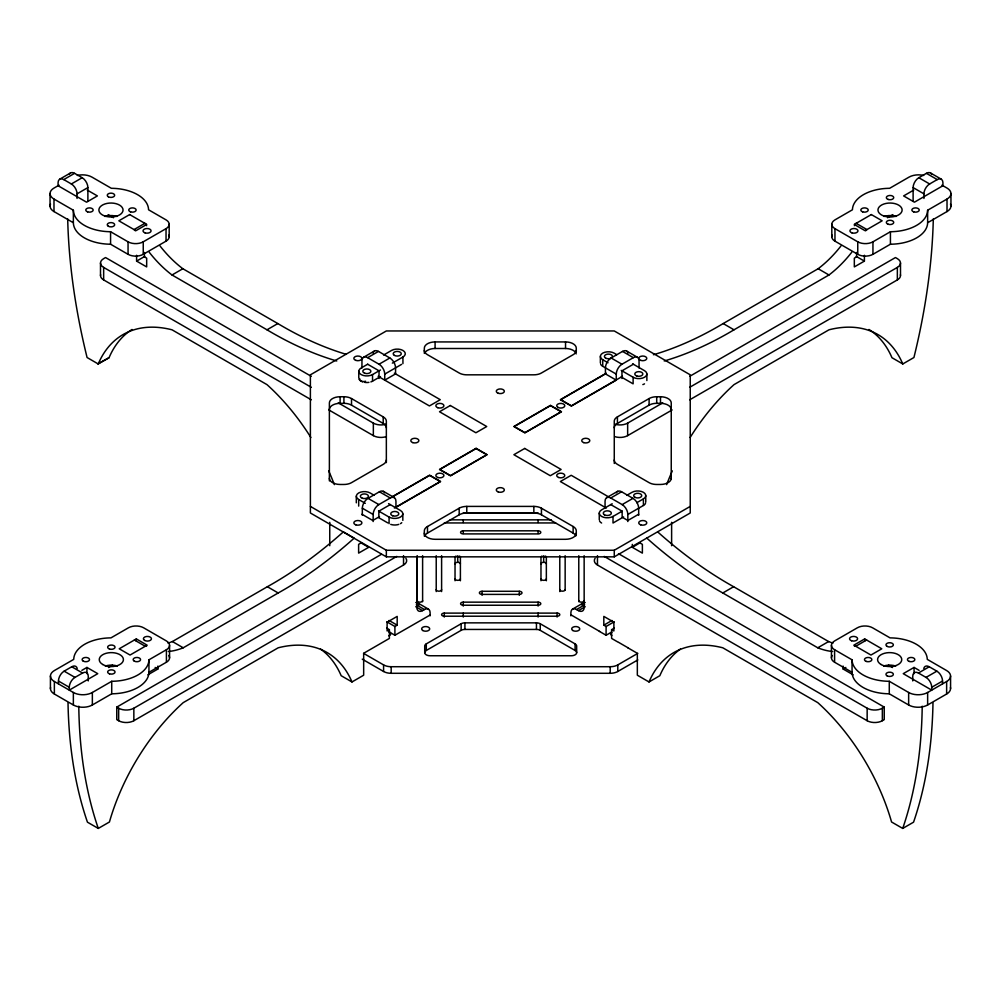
<?xml version="1.0" encoding="UTF-8"?>
<svg xmlns="http://www.w3.org/2000/svg" width="1001" height="1001" viewBox="0 0 1001 1001"><rect width="100%" height="100%" fill="white"/><g stroke="black" fill="none" stroke-linecap="round" stroke-linejoin="round"><path stroke-width="1.5" d="M59.735 179.179L70.558 172.935M87.25 190.077L97.385 195.921L86.561 202.177L58.071 185.723L58.071 182.87A8.058 4.655 60 0 1 63.764 179.579L74.587 173.336L82.182 177.715A8.058 4.655 60 0 1 87.888 187.587L87.888 201.401M59.046 185.16L53.979 188.075A13.426 7.758 0 0 0 53.979 199.049L53.979 211.549L73.361 222.735A37.6 21.709 0 0 0 110.573 244.219L128.053 254.317A10.748 6.206 0 0 0 143.243 254.317L166.041 241.153A10.748 6.206 0 0 0 168.819 235.16M63.764 179.579L71.359 183.971L82.182 177.715M77.064 198.448L77.064 193.844L87.888 187.587M53.979 199.049L73.361 210.235A37.6 21.709 0 0 0 110.573 231.719L128.053 241.817A10.748 6.206 0 0 0 143.243 241.817L166.041 228.653A10.748 6.206 0 0 0 166.041 219.882L148.561 209.785A37.6 21.709 0 0 0 111.349 188.301L91.967 177.114A13.426 7.758 0 0 0 77.327 175.438M136.599 255.268L136.599 261.111L144.72 256.419M149.212 252.214A88.05 50.838 60 0 0 172.022 274.987L182.845 268.731L277.815 323.561A382.807 221.021 60 0 0 346.346 354.367M97.948 363.801L109.046 357.707A157.758 91.078 60 0 1 131.994 329.479M67.693 218.881A541.854 312.838 60 0 0 87.074 357.52L98.223 363.964L109.046 357.707M172.022 274.987L266.992 329.804L277.815 323.561M363.613 357.257L374.449 351.013M367.642 357.657L378.478 351.414L389.864 357.983A8.058 4.655 60 0 1 395.57 367.855L395.57 373.886L384.734 380.142L384.734 374.111A8.058 4.655 60 0 0 379.041 364.239L367.642 357.657A8.058 4.655 60 0 0 361.949 360.948L361.949 368.018M367.755 364.176L361.148 367.993A8.058 4.655 0 0 0 361.148 374.574A8.058 4.655 0 0 0 372.535 374.574L380.468 369.995M383.608 355.03L391.529 350.45A8.058 4.655 0 0 1 402.928 350.45A8.058 4.655 0 0 1 402.928 357.032L402.928 363.601M379.041 364.239L389.864 357.983M392.354 363.125L402.928 357.032M370.87 381.894A8.058 4.655 0 0 0 372.535 381.156L380.468 376.576M384.734 374.111L401.601 364.364M58.446 683.871L58.446 681.03A8.058 4.655 -60 0 1 64.139 671.158L71.747 666.766A8.058 4.655 -60 0 1 77.24 668.468M913.112 201.401L913.112 187.587A8.058 4.655 -60 0 1 918.818 177.715L926.413 173.336A8.058 4.655 -60 0 1 931.668 174.349M362.324 515.277L362.324 508.208A8.058 4.655 -60 0 1 368.03 498.348L379.417 491.766A8.058 4.655 -60 0 1 384.684 492.792M639.051 368.018L639.051 360.948A8.058 4.655 -60 0 0 633.358 357.657L621.959 364.239A8.058 4.655 -60 0 0 616.266 374.111L616.266 380.142L571.571 405.943L560.748 399.687L605.43 373.886L605.43 367.855A8.058 4.655 -60 0 1 611.136 357.983L622.522 351.414A8.058 4.655 -60 0 1 628.027 353.103M81.869 670.357L86.937 667.429L97.76 673.673L69.269 690.127L69.269 687.274A8.058 4.655 -60 0 1 74.975 677.402L82.57 673.022A8.058 4.655 -60 0 1 88.263 676.313L88.263 680.918M913.75 190.077L903.615 195.921L914.439 202.177L942.929 185.723L942.929 182.87A8.058 4.655 -60 0 0 937.236 179.579L926.413 173.336M923.936 198.448L923.936 193.844A8.058 4.655 -60 0 1 929.641 183.971L937.236 179.579M373.16 521.534L373.16 514.464A8.058 4.655 -60 0 1 378.853 504.592L390.252 498.01A8.058 4.655 -60 0 1 395.946 501.301L395.946 507.332L440.64 481.531L429.804 475.287L391.891 497.172M391.641 497.097L429.429 475.287L440.252 481.531L394.369 508.033M606.256 373.198L560.36 399.687L571.196 405.943L622.472 376.326M390.252 504.592L378.853 511.173L378.853 517.317M633.358 364.239L621.959 370.82L621.959 378.491M108.446 667.517L112.487 665.177M887.499 217.73L892.892 214.614M379.517 516.604L372.772 520.495L361.949 514.239M168.043 643.105A88.05 50.838 -60 0 0 172.397 641.553L267.367 586.724A382.807 221.021 -60 0 0 343.33 531.894L354.166 538.15A382.807 221.021 -60 0 1 278.19 592.98L183.233 647.797A88.05 50.838 -60 0 1 168.318 651.501M653.415 354.742A382.807 221.021 -60 0 0 723.185 323.561L818.155 268.731A88.05 50.838 -60 0 0 840.965 245.971M54.367 681.518L73.361 692.479A13.426 7.758 0 0 0 92.355 692.479L111.724 681.293A37.6 21.709 0 0 0 148.949 659.809L166.416 649.724A10.748 6.206 0 0 0 166.416 640.953L143.631 627.79A10.748 6.206 0 0 0 128.441 627.79L110.961 637.875A37.6 21.709 0 0 0 73.736 659.371L54.367 670.557A13.426 7.758 0 0 0 54.367 681.518L54.367 694.018L73.361 704.979A13.426 7.758 0 0 0 92.355 704.979L111.724 693.793A37.6 21.709 0 0 0 148.949 672.309L166.416 662.224A10.748 6.206 0 0 0 168.744 655.455M923.673 175.438A13.426 7.758 0 0 0 909.033 177.114L889.651 188.301A37.6 21.709 0 0 0 852.439 209.785L834.959 219.882A10.748 6.206 0 0 0 834.959 228.653L857.757 241.817A10.748 6.206 0 0 0 872.947 241.817L890.427 231.719A37.6 21.709 0 0 0 927.639 210.235L947.021 199.049A13.426 7.758 0 0 0 947.021 188.075L941.954 185.16M360.898 543.03L358.621 544.344L358.621 553.115L368.693 547.309L360.573 542.617M664.239 360.986A382.807 221.021 -60 0 0 734.008 329.804L828.978 274.987A88.05 50.838 -60 0 0 851.788 252.214M832.181 235.16A10.748 6.206 0 0 0 834.959 241.153L857.757 254.317A10.748 6.206 0 0 0 872.947 254.317L890.427 244.219A37.6 21.709 0 0 0 927.639 222.735L947.021 211.549A13.426 7.758 0 0 0 950.487 204.054M147.81 674.837L157.87 669.018L157.87 666.09M864.401 255.268L864.401 261.111L854.328 266.917L854.328 258.145L856.606 256.832L856.606 252.452M424.336 536.161L424.336 530.905A10.748 6.206 0 0 1 427.49 526.513L459.184 508.22A10.748 6.206 0 0 1 466.779 506.406L533.846 506.406A10.748 6.206 0 0 1 541.441 508.22L573.135 526.513A10.748 6.206 0 0 1 576.276 530.905L576.276 534.847M614.264 463.45L614.264 421.246A10.748 6.206 0 0 1 617.417 416.866L649.098 398.573A10.748 6.206 0 0 1 656.706 396.746L660.497 396.746A10.748 6.206 0 0 1 671.246 402.953L671.246 478.703M405.868 558.258A10.748 6.206 0 0 1 403.541 565.014L133.846 720.72A10.748 6.206 0 0 1 118.656 720.72L116.754 719.619L116.754 707.119L381.419 554.316M690.002 376.163L895.457 257.545L897.346 258.646A10.748 6.206 0 0 1 897.346 267.417L897.346 279.917L689.689 399.812M424.712 535.873A10.748 6.206 0 0 1 427.49 533.095L459.184 514.802A10.748 6.206 0 0 1 466.779 512.987L533.846 512.987A10.748 6.206 0 0 1 541.441 514.802L573.135 533.095A10.748 6.206 0 0 1 575.913 535.873M614.264 427.827A10.748 6.206 0 0 1 617.417 423.448L649.098 405.142A10.748 6.206 0 0 1 656.706 403.328L660.497 403.328A10.748 6.206 0 0 1 671.246 409.534M116.754 707.119L118.656 708.22A10.748 6.206 0 0 0 133.846 708.22L396.796 556.406M614.689 424.111A10.748 6.206 0 0 0 627.652 423.123L662.712 402.877M689.689 387.312L897.346 267.417M614.689 436.611A10.748 6.206 0 0 0 627.652 435.623L672.159 409.935M606.719 497.61L617.554 491.366M605.054 507.332L605.054 501.301A8.058 4.655 60 0 1 610.748 498.01L621.583 491.766L632.97 498.348A8.058 4.655 60 0 1 638.676 508.208L638.676 515.277M68.018 702.94A541.854 312.838 -60 0 0 87.45 822.184L98.286 828.428L109.434 821.996A157.758 91.078 -60 0 1 183.233 702.627L278.19 647.797A157.758 91.078 -60 0 1 351.989 681.956L363.663 675.212L363.663 653.29L389.389 638.425L389.389 629.654L387.112 630.968L387.112 622.197L397.184 616.391L397.184 625.162L394.907 626.476L386.786 621.784M415.765 606.719L422.535 610.635L424.437 609.534A8.058 4.655 -60 0 1 430.13 612.825L430.13 615.828M612.187 503.766L601.614 509.872A8.058 4.655 0 0 0 601.614 516.441A8.058 4.655 0 0 0 613.012 516.441L622.259 511.111M626.726 495.37L632.006 492.317A8.058 4.655 0 0 1 643.405 492.317A8.058 4.655 0 0 1 643.405 498.898L643.405 505.48L639.439 507.77M389.489 632.119L394.907 635.247L430.13 615.014M610.748 498.01L622.147 504.592L632.97 498.348M636.799 502.715L643.405 498.898M623.585 516.916L613.012 523.023L613.012 516.441M627.84 521.534L627.84 514.464L638.676 508.208M638.676 514.239L627.84 520.495L622.447 517.379M690.102 437.537A157.758 91.078 -60 0 1 734.008 384.634L828.978 329.804A157.758 91.078 -60 0 1 902.777 363.964L913.926 357.52A541.854 312.838 -60 0 0 933.307 218.881M424.724 652.652L424.724 646.07A5.368 3.103 0 0 1 426.288 643.881L461.136 623.761A5.368 3.103 0 0 1 464.927 622.86L536.448 622.86A5.368 3.103 0 0 1 540.252 623.761L575.087 643.881A5.368 3.103 0 0 1 576.664 646.07L576.664 652.652M426.288 650.462L461.136 630.342A5.368 3.103 0 0 1 464.927 629.441L536.448 629.441A5.368 3.103 0 0 1 540.252 630.342L575.087 650.462A5.368 3.103 0 0 1 576.251 653.841A5.368 3.103 0 0 1 571.283 655.755L430.092 655.755A5.368 3.103 0 0 1 425.125 653.841A5.368 3.103 0 0 1 426.288 650.462L426.288 643.881M310.385 506.406L386.348 550.262L614.264 550.262L690.24 506.406M614.264 556.844L690.24 512.987L690.24 374.824L614.264 330.956L386.348 330.956L310.385 374.824L310.385 512.987L386.348 556.844L614.264 556.844L614.264 550.262M632.307 544.381L632.307 547.309L640.427 542.617M572.534 609.134L583.358 602.89M570.87 615.828L570.87 612.825A8.058 4.655 60 0 1 576.563 609.534L584.684 604.842M576.563 609.534L578.465 610.635L585.235 606.719M618.355 642.317L611.611 638.425L611.611 629.654L613.888 630.968L613.888 622.197L603.816 616.391L603.816 625.162L611.936 620.47M603.816 625.162L606.093 626.476L614.214 621.784M611.611 629.654L614.314 628.09M599.361 631.356L606.093 635.247L611.511 632.119M646.834 538.15A382.807 221.021 60 0 0 722.81 592.98L733.633 586.724L828.603 641.553A88.05 50.838 60 0 0 832.957 643.105M363.576 653.353L383.583 664.902A10.748 6.206 0 0 0 391.178 666.716L610.197 666.716A10.748 6.206 0 0 0 617.792 664.902L637.8 653.353M362.249 659.158L383.583 671.483A10.748 6.206 0 0 0 391.178 673.298L610.197 673.298A10.748 6.206 0 0 0 617.792 671.483L637.8 659.934M627.84 647.797L637.337 653.29L637.337 675.212L649.011 681.956L659.834 675.7A157.758 91.078 60 0 1 680.455 649.036M722.81 592.98L817.767 647.797L828.603 641.553M843.13 666.09L843.13 669.018L845.832 667.454M919.131 670.357L914.063 667.429L903.24 673.673L931.731 690.127L931.731 687.274A8.058 4.655 60 0 0 926.025 677.402L918.43 673.022A8.058 4.655 60 0 0 912.737 676.313L912.737 680.918M918.43 673.022L929.253 666.766L936.861 671.158A8.058 4.655 60 0 1 942.554 681.03L942.554 683.871M926.025 677.402L936.861 671.158M604.204 556.406L867.154 708.22A10.748 6.206 0 0 0 882.344 708.22L884.246 707.119L884.246 719.619L882.344 720.72A10.748 6.206 0 0 1 867.154 720.72L597.459 565.014A10.748 6.206 0 0 1 595.132 558.258M931.731 687.274L942.554 681.03M834.584 649.724L852.051 659.809A37.6 21.709 0 0 0 889.276 681.293L908.645 692.479A13.426 7.758 0 0 0 927.639 692.479L946.633 681.518A13.426 7.758 0 0 0 946.633 670.557L927.264 659.371A37.6 21.709 0 0 0 890.039 637.875L872.559 627.79A10.748 6.206 0 0 0 857.369 627.79L834.584 640.953A10.748 6.206 0 0 0 834.584 649.724L834.584 662.224L852.051 672.309A37.6 21.709 0 0 0 889.276 693.793L908.645 704.979A13.426 7.758 0 0 0 927.639 704.979L946.633 694.018A13.426 7.758 0 0 0 950.45 687.524M649.011 681.956A157.758 91.078 60 0 1 722.81 647.797L817.767 702.627A157.758 91.078 60 0 1 891.566 821.996L902.714 828.428L913.55 822.184A541.854 312.838 60 0 0 932.982 702.94M424.336 353.391L424.336 348.123A10.748 6.206 0 0 1 435.085 341.929L565.54 341.929A10.748 6.206 0 0 1 576.276 348.123L576.276 352.077M424.712 353.103A10.748 6.206 0 0 1 435.085 348.498L565.54 348.498A10.748 6.206 0 0 1 576.188 353.891M329.379 480.905L329.379 402.953A10.748 6.206 0 0 1 340.115 396.746L343.919 396.746A10.748 6.206 0 0 1 351.514 398.573L383.208 416.866A10.748 6.206 0 0 1 386.348 421.246L386.348 462.6M329.379 409.534A10.748 6.206 0 0 1 340.115 403.328L343.919 403.328A10.748 6.206 0 0 1 351.514 405.142L383.208 423.448A10.748 6.206 0 0 1 386.348 427.827M450.125 519.844L551.251 519.844M444.281 522.947L555.63 522.947M463.275 530.818L538.1 530.818A2.69 1.552 0 0 1 540.79 532.369A2.69 1.552 0 0 1 538.1 533.908L463.275 533.908A2.69 1.552 0 0 1 460.585 532.369A2.69 1.552 0 0 1 463.275 530.818L463.275 533.445M482.082 591.291L519.306 591.291A2.69 1.552 0 0 1 521.984 592.842A2.69 1.552 0 0 1 519.306 594.394L482.082 594.394A2.69 1.552 0 0 1 479.391 592.842A2.69 1.552 0 0 1 482.082 591.291L482.082 595.245M463.275 602.152L538.1 602.152A2.69 1.552 0 0 1 540.79 603.691A2.69 1.552 0 0 1 538.1 605.242L463.275 605.242A2.69 1.552 0 0 1 460.585 603.691A2.69 1.552 0 0 1 463.275 602.152L463.275 606.093M444.281 613.112L557.094 613.112A2.69 1.552 0 0 1 559.784 614.664A2.69 1.552 0 0 1 557.094 616.216L444.281 616.216A2.69 1.552 0 0 1 441.604 614.664A2.69 1.552 0 0 1 444.281 613.112L444.281 617.054M930.442 172.935L941.265 179.179M918.818 177.715L929.641 183.971M913.112 187.587L923.936 193.844M856.28 256.419L864.401 261.111M818.155 268.731L828.978 274.987M902.777 363.964L891.954 357.707A157.758 91.078 -60 0 0 869.006 329.479M723.185 323.561L734.008 329.804M626.551 351.013L637.387 357.257M622.522 351.414L633.358 357.657M616.766 354.667L614.126 353.14A8.058 4.655 0 0 0 602.727 353.14A8.058 4.655 0 0 0 602.727 359.722L602.727 366.291L616.266 374.111M632.619 363.813L644.519 370.683A8.058 4.655 0 0 1 644.519 377.264A8.058 4.655 0 0 1 633.12 377.264L621.233 370.395M611.136 357.983L621.959 364.239M602.727 359.722L608.02 362.762M621.233 376.977L633.12 383.846L633.12 377.264M605.43 373.886L616.266 380.142M394.369 373.198L440.252 399.687L429.429 405.943L378.14 376.326M609.109 497.172L571.196 475.287L560.36 481.531L606.256 508.033M367.642 364.239L379.041 370.82L379.041 378.491M610.748 504.592L622.147 511.173L622.147 517.317M108.108 214.614L113.501 217.73M888.513 665.177L892.554 667.517M640.102 543.03L642.379 544.344L642.379 553.115L632.307 547.309M136.599 261.111L146.672 266.917L146.672 258.145L144.394 256.832L144.394 252.452M843.13 669.018L853.19 674.837M311.236 376.301L105.543 257.545L103.654 258.646A10.748 6.206 0 0 0 103.654 267.417L103.654 279.917L311.311 399.812M618.48 553.678L884.246 707.119M103.654 267.417L311.311 387.312M338.288 402.877L373.348 423.123A10.748 6.206 0 0 0 386.311 424.111M328.841 409.935L373.348 435.623A10.748 6.206 0 0 0 386.311 436.611M383.446 491.366L394.281 497.61M379.417 491.766L390.252 498.01M374.049 495.232L370.082 492.955A8.058 4.655 0 0 0 358.683 492.955A8.058 4.655 0 0 0 358.683 499.524L358.683 506.106M388.576 503.628L400.463 510.497A8.058 4.655 0 0 1 400.463 517.079A8.058 4.655 0 0 1 389.076 517.079L378.503 510.973M571.246 615.014L599.737 631.468M618.731 642.429L628.228 647.91M368.03 498.348L378.853 504.592M358.683 499.524L365.29 503.34M362.324 508.208L373.16 514.464M378.503 517.555L387.75 522.885M417.642 602.89L428.466 609.134M416.316 604.842L424.437 609.534M389.064 620.47L397.184 625.162M386.686 628.09L389.389 629.654M267.367 586.724L278.19 592.98M351.989 681.956L341.166 675.7A157.758 91.078 -60 0 0 320.545 649.036M172.397 641.553L183.233 647.797M155.168 667.454L157.87 669.018M71.747 666.766L82.57 673.022M64.139 671.158L74.975 677.402M58.446 681.03L69.269 687.274M950.95 193.568L950.95 206.068M950.575 676.038L950.575 688.538M947.021 199.049L947.021 211.549M946.633 681.518L946.633 694.018M927.639 210.235L927.639 222.735M927.639 692.479L927.639 704.979M914.063 667.429L914.063 673.673M908.645 692.479L908.645 704.979M900.5 263.025L900.5 275.525M890.427 231.719L890.427 244.219M889.276 681.293L889.276 693.793M882.344 708.22L882.344 720.72M872.947 241.817L872.947 254.317M867.154 708.22L867.154 720.72M857.757 241.817L857.757 254.317M852.051 659.809L852.051 672.309M834.959 228.653L834.959 241.153M831.818 224.262L831.818 236.762M831.431 645.332L831.431 657.832M671.621 522.309L671.621 545.733M660.497 396.746L660.497 403.328M656.706 396.746L656.706 403.328M649.098 398.573L649.098 405.142M646.871 373.974L646.871 380.555M645.758 495.608L645.758 502.189M627.652 423.123L627.652 435.623M617.792 664.902L617.792 671.483M617.417 416.866L617.417 423.448M610.197 666.716L610.197 673.298M606.093 626.476L606.093 635.247M600.375 356.431L600.375 363.013M599.261 513.15L599.261 519.732M597.459 555.643L597.459 565.014M584.146 555.693L584.159 607.344A8.058 4.655 60 0 1 578.465 610.635M578.778 555.693L578.778 601.689M575.087 643.881L575.087 650.462M573.135 526.513L573.135 533.095M565.54 341.929L565.54 348.498M565.152 555.693L565.152 590.039M559.784 555.693L559.784 591.578M557.094 613.112L557.094 617.054M546.346 580.755L546.346 557.282A2.69 1.552 0 0 0 545.295 556.055M543.668 555.73L543.668 562.312A2.69 1.552 0 0 0 540.978 563.863M541.441 508.22L541.441 514.802M540.978 580.755L540.978 557.282A2.69 1.552 0 0 1 542.029 556.055M540.252 623.761L540.252 630.342M538.1 519.844L538.1 522.484M538.1 530.818L538.1 533.445M538.1 602.152L538.1 606.093M538.1 613.112L538.1 617.054M536.448 622.86L536.448 629.441M533.846 506.406L533.846 512.987M519.306 591.291L519.306 595.245M466.779 506.406L466.779 512.987M464.927 622.86L464.927 629.441M463.275 519.844L463.275 522.484M463.275 613.112L463.275 617.054M461.136 623.761L461.136 630.342M460.397 580.755L460.397 557.282A2.69 1.552 0 0 0 459.346 556.055M459.184 508.22L459.184 514.802M457.72 555.73L457.72 562.312A2.69 1.552 0 0 0 455.03 563.863M455.03 580.755L455.03 557.282A2.69 1.552 0 0 1 456.081 556.055M441.604 555.693L441.604 591.578M436.223 555.693L436.223 591.578M435.085 341.929L435.085 348.498M427.49 526.513L427.49 533.095M422.61 555.693L422.61 601.689M417.229 555.693L417.229 601.689M416.841 556.443L416.841 607.344A8.058 4.655 -60 0 0 422.535 610.635M403.541 555.643L403.541 565.014M402.827 513.788L402.827 520.357M394.907 626.476L394.907 635.247M391.178 666.716L391.178 673.298M389.076 517.079L389.076 523.648M386.348 550.262L386.348 556.844M383.583 664.902L383.583 671.483M383.208 416.866L383.208 423.448M373.348 423.123L373.348 435.623M372.535 374.574L372.535 381.156M358.783 371.283L358.783 377.865M356.318 496.246L356.318 502.815M351.514 398.573L351.514 405.142M343.919 396.746L343.919 403.328M340.115 396.746L340.115 403.328M329.754 522.309L329.754 545.733M169.569 645.332L169.569 657.832M169.182 224.262L169.182 236.762M166.416 649.724L166.416 662.224M166.041 228.653L166.041 241.153M148.949 659.809L148.949 672.309M143.243 241.817L143.243 254.317M133.846 708.22L133.846 720.72M128.053 241.817L128.053 254.317M118.656 708.22L118.656 720.72M111.724 681.293L111.724 693.793M110.573 231.719L110.573 244.219M100.5 263.025L100.5 275.525M92.355 692.479L92.355 704.979M86.937 667.429L86.937 673.673M73.361 210.235L73.361 222.735M73.361 692.479L73.361 704.979M50.425 676.038L50.425 688.538M50.05 193.568L50.05 206.068M645.495 503.39A8.058 4.655 0 0 1 643.405 505.48M601.614 523.023A8.058 4.655 0 0 1 599.536 520.945M368.931 382.357A8.058 4.655 0 0 1 364.752 382.357M362.812 381.894A8.058 4.655 0 0 1 359.059 379.066M401.751 522.685A8.058 4.655 0 0 1 400.463 523.648M398.798 524.386A8.058 4.655 0 0 1 390.74 524.386M900.399 274.724A10.748 6.206 0 0 1 897.346 279.917M103.654 279.917A10.748 6.206 0 0 1 100.601 274.724M54.367 694.018A13.426 7.758 0 0 1 50.55 687.524M98.286 828.428A541.854 312.838 -60 0 1 78.791 706.193M105.293 666.04A12.087 6.982 0 0 1 117.38 666.04M883.996 216.466A12.087 6.982 0 0 1 896.083 216.466M53.979 211.549A13.426 7.758 0 0 1 50.513 204.054M104.917 216.466A12.087 6.982 0 0 1 117.004 216.466M576.276 533.095A10.748 6.206 0 0 1 565.54 539.301L435.085 539.301A10.748 6.206 0 0 1 424.336 533.095M671.246 478.265A10.748 6.206 0 0 1 660.497 484.471L656.706 484.471A10.748 6.206 0 0 1 649.098 482.657L617.417 464.364A10.748 6.206 0 0 1 614.264 459.972M386.348 459.972A10.748 6.206 0 0 1 383.208 464.364L351.514 482.657A10.748 6.206 0 0 1 343.919 484.471L340.115 484.471A10.748 6.206 0 0 1 329.379 478.265M576.276 350.325A10.748 6.206 0 0 1 573.135 354.704L541.441 372.998A10.748 6.206 0 0 1 533.846 374.824L466.779 374.824A10.748 6.206 0 0 1 459.184 372.998L427.49 354.704A10.748 6.206 0 0 1 424.336 350.325M365.578 381.218A4.029 2.327 0 0 1 361.111 381.056A4.029 2.327 0 0 1 359.672 378.603M457.72 562.312A2.69 1.552 0 0 1 460.397 563.863M543.668 562.312A2.69 1.552 0 0 1 546.346 563.863M460.397 578.778A2.69 1.552 0 0 1 457.72 580.33A2.69 1.552 0 0 1 455.03 578.778M463.2 513.038A5.368 3.103 0 0 0 464.927 513.2L536.448 513.2A5.368 3.103 0 0 0 538.175 513.038M422.61 600.6A2.69 1.552 0 0 1 419.92 602.152A2.69 1.552 0 0 1 417.229 600.6M565.152 589.627A2.69 1.552 0 0 1 562.462 591.178A2.69 1.552 0 0 1 559.784 589.627M584.146 600.6A2.69 1.552 0 0 1 581.456 602.152A2.69 1.552 0 0 1 578.778 600.6M546.346 578.778A2.69 1.552 0 0 1 543.668 580.33A2.69 1.552 0 0 1 540.978 578.778M441.604 589.627A2.69 1.552 0 0 1 438.913 591.178A2.69 1.552 0 0 1 436.223 589.627M388.751 631.806A4.029 2.327 0 0 1 388.751 635.835M611.799 635.472A4.029 2.327 0 0 1 611.799 632.182M834.584 662.224A10.748 6.206 0 0 1 832.256 655.455M922.209 706.193A541.854 312.838 60 0 1 902.714 828.428M883.62 666.04A12.087 6.982 0 0 1 895.707 666.04M644.519 383.846A8.058 4.655 0 0 1 642.842 384.584M602.727 366.291A8.058 4.655 0 0 1 600.65 364.214M923.76 668.468A8.058 4.655 60 0 1 929.253 666.766M616.316 492.792A8.058 4.655 60 0 1 621.583 491.766M372.973 353.103A8.058 4.655 60 0 1 378.478 351.414M733.633 586.724A382.807 221.021 60 0 1 657.67 531.894M581.894 604.979A8.058 4.655 60 0 1 585.21 602.527M69.332 174.349A8.058 4.655 60 0 1 74.587 173.336M146.621 225.7A2.69 1.552 60 0 0 144.857 223.336L134.034 229.579A2.69 1.552 60 0 1 135.198 230.705M182.845 268.731A88.05 50.838 60 0 1 160.035 245.971M864.689 641.115A2.69 1.552 60 0 1 866.578 640.014L855.755 646.271A2.69 1.552 60 0 0 854.416 646.133M832.682 651.501A88.05 50.838 60 0 1 817.767 647.797M310.898 437.537A157.758 91.078 60 0 0 266.992 384.634L172.022 329.804A157.758 91.078 60 0 0 98.223 363.964M328.666 470.87A157.758 91.078 60 0 1 334.347 484.634M336.761 360.986A382.807 221.021 60 0 1 266.992 329.804M71.359 183.971A8.058 4.655 60 0 1 77.064 193.844M622.147 504.592A8.058 4.655 60 0 1 627.84 514.464M865.802 230.705A2.69 1.552 -60 0 1 866.966 229.579L856.143 223.336A2.69 1.552 -60 0 0 854.379 225.7M666.653 484.634A157.758 91.078 -60 0 1 672.334 470.87M415.79 602.527A8.058 4.655 -60 0 1 419.106 604.979M136.311 641.115A2.69 1.552 -60 0 0 134.422 640.014L145.245 646.271A2.69 1.552 -60 0 1 146.584 646.133M129.667 214.564L118.844 220.808L135.936 230.68L146.759 224.437L129.667 214.564M450.325 405.505L439.502 411.749L475.9 432.77L486.736 426.526L450.325 405.505M136.311 638.913L119.219 648.786L130.055 655.042L147.147 645.17L136.311 638.913M871.333 214.564L854.241 224.437L865.064 230.68L882.156 220.808L871.333 214.564M475.9 448.448L439.502 469.469L450.325 475.725L486.736 454.704L475.9 448.448M550.3 405.505L513.888 426.526L524.712 432.77L561.123 411.749L550.3 405.505M476.288 448.448L439.877 469.469L450.7 475.725L487.112 454.704L476.288 448.448M550.675 405.505L514.264 426.526L525.1 432.77L561.498 411.749L550.675 405.505M524.712 448.448L513.888 454.704L550.3 475.725L561.123 469.469L524.712 448.448M864.689 638.913L853.853 645.17L870.945 655.042L881.781 648.786L864.689 638.913M604.466 514.802A4.029 2.327 0 0 0 611.211 513.763A4.029 2.327 0 0 0 606.281 510.91A4.029 2.327 0 0 0 604.466 514.802M634.859 497.259A4.029 2.327 0 0 0 641.603 496.208A4.029 2.327 0 0 0 636.661 493.368A4.029 2.327 0 0 0 634.859 497.259M364.827 373.298A4.029 2.327 0 0 0 370.87 371.283A4.029 2.327 0 0 0 364.827 369.269A4.029 2.327 0 0 0 364.827 373.298M394.381 355.38A4.029 2.327 0 0 0 401.126 354.341A4.029 2.327 0 0 0 396.183 351.489A4.029 2.327 0 0 0 394.381 355.38M362.362 498.26A4.029 2.327 0 0 0 368.406 496.246A4.029 2.327 0 0 0 362.362 494.231A4.029 2.327 0 0 0 362.362 498.26M392.755 515.803A4.029 2.327 0 0 0 398.798 513.788A4.029 2.327 0 0 0 392.755 511.774A4.029 2.327 0 0 0 392.755 515.803M102.79 664.526A12.087 6.982 0 0 0 123.01 661.398A12.087 6.982 0 0 0 108.208 652.852A12.087 6.982 0 0 0 102.79 664.526M144.582 640.402A4.029 2.327 0 0 0 151.314 639.351A4.029 2.327 0 0 0 146.384 636.511A4.029 2.327 0 0 0 144.582 640.402M134.247 661.098A3.691 2.127 0 0 0 140.428 660.134A3.691 2.127 0 0 0 135.898 657.532A3.691 2.127 0 0 0 134.247 661.098M109.497 649.023A3.691 2.127 0 0 0 115.04 647.184A3.691 2.127 0 0 0 109.497 645.332A3.691 2.127 0 0 0 109.497 649.023M83.208 661.098A3.691 2.127 0 0 0 89.389 660.134A3.691 2.127 0 0 0 84.872 657.532A3.691 2.127 0 0 0 83.208 661.098M109.497 673.836A3.691 2.127 0 0 0 115.04 671.996A3.691 2.127 0 0 0 109.497 670.144A3.691 2.127 0 0 0 109.497 673.836M883.996 216.053A12.087 6.982 0 0 0 902.126 210.01A12.087 6.982 0 0 0 883.996 203.966A12.087 6.982 0 0 0 883.996 216.053M851.939 232.858A4.029 2.327 0 0 0 857.982 230.843A4.029 2.327 0 0 0 851.939 228.829A4.029 2.327 0 0 0 851.939 232.858M862.674 211.862A3.691 2.127 0 0 0 868.217 210.01A3.691 2.127 0 0 0 862.674 208.17A3.691 2.127 0 0 0 862.674 211.862M888.187 224.262A3.691 2.127 0 0 0 893.73 222.422A3.691 2.127 0 0 0 888.187 220.57A3.691 2.127 0 0 0 888.187 224.262M913.713 211.862A3.691 2.127 0 0 0 919.243 210.01A3.691 2.127 0 0 0 913.713 208.17A3.691 2.127 0 0 0 913.713 211.862M888.187 199.449A3.691 2.127 0 0 0 893.73 197.61A3.691 2.127 0 0 0 888.187 195.758A3.691 2.127 0 0 0 888.187 199.449M104.917 216.053A12.087 6.982 0 0 0 123.048 210.01A12.087 6.982 0 0 0 104.917 203.966A12.087 6.982 0 0 0 104.917 216.053M145.032 232.858A4.029 2.327 0 0 0 151.076 230.843A4.029 2.327 0 0 0 145.032 228.829A4.029 2.327 0 0 0 145.032 232.858M108.346 226.251A3.691 2.127 0 0 0 114.527 225.3A3.691 2.127 0 0 0 110.01 222.685A3.691 2.127 0 0 0 108.346 226.251M130.605 211.862A3.691 2.127 0 0 0 136.136 210.01A3.691 2.127 0 0 0 130.605 208.17A3.691 2.127 0 0 0 130.605 211.862M108.346 196.784A3.691 2.127 0 0 0 114.527 195.833A3.691 2.127 0 0 0 110.01 193.218A3.691 2.127 0 0 0 108.346 196.784M87.625 211.862A3.691 2.127 0 0 0 93.168 210.01A3.691 2.127 0 0 0 87.625 208.17A3.691 2.127 0 0 0 87.625 211.862M498.298 393.28A4.029 2.327 0 0 0 504.341 391.266A4.029 2.327 0 0 0 498.298 389.251A4.029 2.327 0 0 0 498.298 393.28M640.74 524.862A4.029 2.327 0 0 0 646.784 522.847A4.029 2.327 0 0 0 640.74 520.833A4.029 2.327 0 0 0 640.74 524.862M498.298 491.966A4.029 2.327 0 0 0 504.341 489.952A4.029 2.327 0 0 0 498.298 487.937A4.029 2.327 0 0 0 498.298 491.966M557.895 407.369A4.029 2.327 0 0 0 564.639 406.318A4.029 2.327 0 0 0 559.697 403.478A4.029 2.327 0 0 0 557.895 407.369M355.855 524.862A4.029 2.327 0 0 0 361.899 522.847A4.029 2.327 0 0 0 355.855 520.833A4.029 2.327 0 0 0 355.855 524.862M355.855 360.385A4.029 2.327 0 0 0 361.899 358.371A4.029 2.327 0 0 0 355.855 356.356A4.029 2.327 0 0 0 355.855 360.385M412.825 442.63A4.029 2.327 0 0 0 418.868 440.615A4.029 2.327 0 0 0 412.825 438.601A4.029 2.327 0 0 0 412.825 442.63M640.74 360.385A4.029 2.327 0 0 0 646.784 358.371A4.029 2.327 0 0 0 640.74 356.356A4.029 2.327 0 0 0 640.74 360.385M583.758 442.63A4.029 2.327 0 0 0 589.802 440.615A4.029 2.327 0 0 0 583.758 438.601A4.029 2.327 0 0 0 583.758 442.63M437.862 407.732A4.029 2.327 0 0 0 443.906 405.718A4.029 2.327 0 0 0 437.862 403.703A4.029 2.327 0 0 0 437.862 407.732M437.862 477.515A4.029 2.327 0 0 0 443.906 475.5A4.029 2.327 0 0 0 437.862 473.486A4.029 2.327 0 0 0 437.862 477.515M558.733 477.515A4.029 2.327 0 0 0 564.777 475.5A4.029 2.327 0 0 0 558.733 473.486A4.029 2.327 0 0 0 558.733 477.515M572.86 630.53A4.029 2.327 0 0 0 579.604 629.491A4.029 2.327 0 0 0 574.674 626.639A4.029 2.327 0 0 0 572.86 630.53M422.822 630.53A4.029 2.327 0 0 0 429.567 629.491A4.029 2.327 0 0 0 424.624 626.639A4.029 2.327 0 0 0 422.822 630.53M881.118 664.526A12.087 6.982 0 0 0 901.338 661.398A12.087 6.982 0 0 0 886.536 652.852A12.087 6.982 0 0 0 881.118 664.526M851.563 640.765A4.029 2.327 0 0 0 857.607 638.751A4.029 2.327 0 0 0 851.563 636.736A4.029 2.327 0 0 0 851.563 640.765M887.049 646.358A3.691 2.127 0 0 0 893.23 645.407A3.691 2.127 0 0 0 888.7 642.792A3.691 2.127 0 0 0 887.049 646.358M866.328 661.436A3.691 2.127 0 0 0 871.858 659.584A3.691 2.127 0 0 0 866.328 657.745A3.691 2.127 0 0 0 866.328 661.436M887.049 675.825A3.691 2.127 0 0 0 893.23 674.874A3.691 2.127 0 0 0 888.7 672.259A3.691 2.127 0 0 0 887.049 675.825M909.296 661.436A3.691 2.127 0 0 0 914.839 659.584A3.691 2.127 0 0 0 909.296 657.745A3.691 2.127 0 0 0 909.296 661.436M605.58 358.07A4.029 2.327 0 0 0 612.324 357.032A4.029 2.327 0 0 0 607.382 354.179A4.029 2.327 0 0 0 605.58 358.07M636.799 375.988A4.029 2.327 0 0 0 642.842 373.974A4.029 2.327 0 0 0 636.799 371.959A4.029 2.327 0 0 0 636.799 375.988"/></g></svg>
